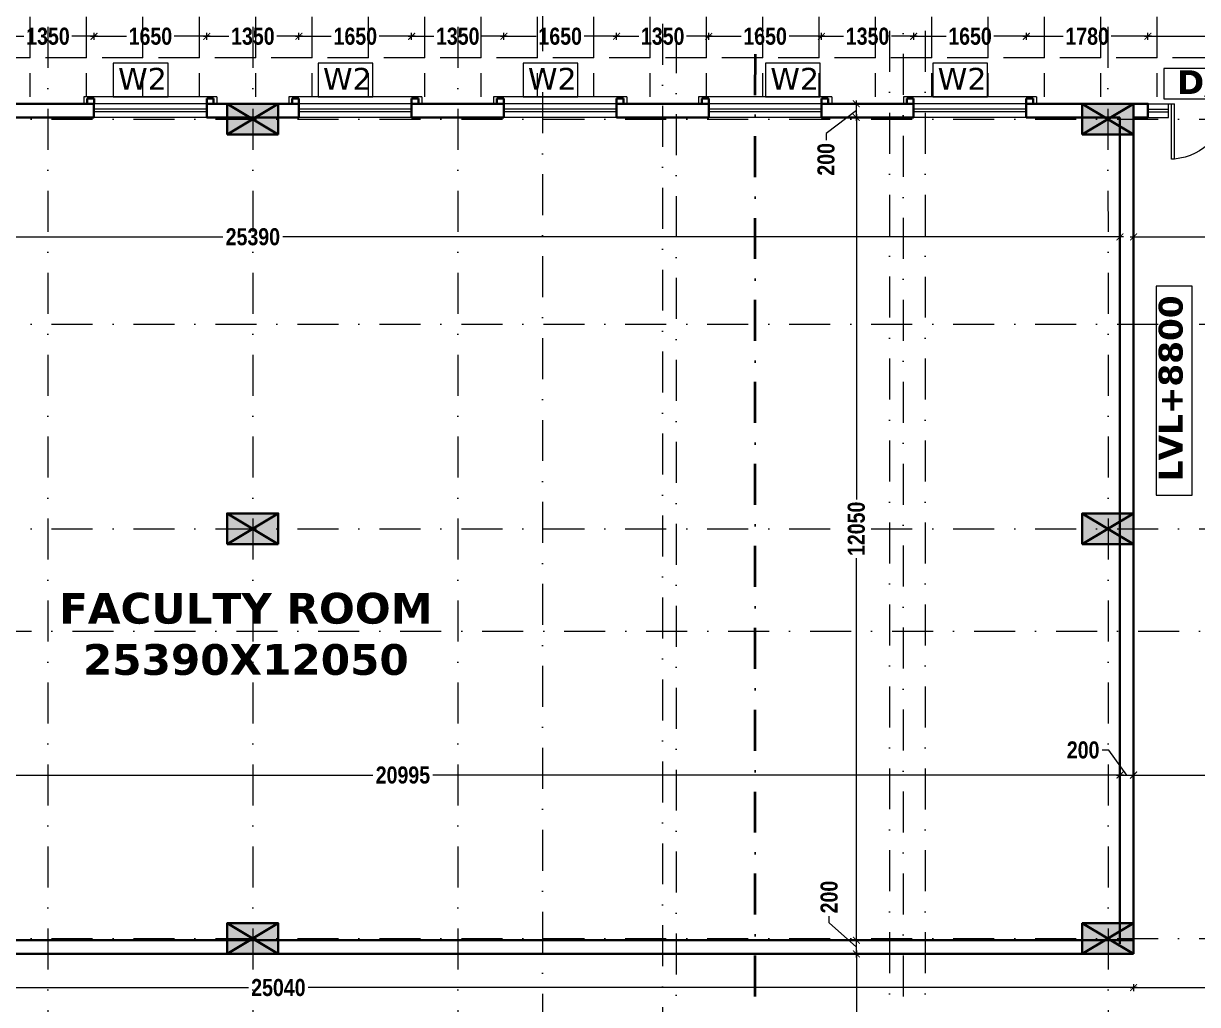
# Model space of a CAD drawing. Header units: millimetres. Extents: x -3092155 to 4513934, y -12317808 to 1850003.
# Drawn here: x -419781 to -402592, y -5524752 to -5510385 of the extents above; entities that cross this region are included whole.
import ezdxf

# ---------------------------------------------------------------- set-up
doc = ezdxf.new("R2010")
doc.units = ezdxf.units.MM
doc.header["$LTSCALE"] = 2
doc.header["$MEASUREMENT"] = 0
doc.header["$PDMODE"] = 34
doc.header["$PDSIZE"] = 500
for name, pattern in [('DASHDOT', [1, 0.5, -0.25, 0, -0.25]), ('DASHED2', [0.375, 0.25, -0.125]), ('HIDDEN', [0.375, 0.25, -0.125])]:
    doc.linetypes.add(name, pattern=pattern)
for name, color, linetype, lineweight in [('coloumn', 10, 'Continuous', 35), ('cornice', 12, 'Continuous', 25), ('D DIM', 250, 'Continuous', 9), ('DOOR', 27, 'Continuous', 5), ('DUCT', 37, 'Continuous', 35), ('DW2', 10, 'Continuous', 9), ('glass', 5, 'Continuous', 15), ('GRID', 251, 'DASHDOT', 5), ('HAT', 42, 'Continuous', 5), ('Layer1', 251, 'Continuous', 0), ('PROJ', 251, 'HIDDEN', 5), ('SILL', 74, 'Continuous', 9), ('TEXT', 7, 'Continuous', 13), ('W2', 162, 'Continuous', 5), ('WAll', 250, 'Continuous', 35)]:
    doc.layers.add(name, color=color, linetype=linetype, lineweight=lineweight)
doc.layers.add('DOT', color=7, linetype='DASHED2', lineweight=0, true_color=0x89067c)
doc.styles.add('INNER DIM', font='ARIALNB.TTF', dxfattribs={"height": 250})
doc.styles.add('style2', font='verdana.ttf')
doc.dimstyles.new('external final', dxfattribs={"dimscale": 0, "dimtxt": 250, "dimasz": 100, "dimexe": 50, "dimexo": 50, "dimgap": 50, "dimtad": 0, "dimdec": 0, "dimzin": 0, "dimdsep": 46, "dimtxsty": 'INNER DIM', "dimblk": 'ARCHTICK', "dimcen": 100, "dimdle": 50, "dimclrd": 256, "dimclre": 256, "dimclrt": 256, "dimadec": 0, "dimazin": 0, "dimtfac": 1, "dimtdec": 0, "dimtix": 1, "dimtmove": 1, "dimatfit": 3, "dimfxl": 50, "dimfxlon": 1, "dimtolj": 1, "dimtzin": 0, "dimlwd": -1, "dimlwe": -1, "dimarcsym": 1})

# ---------------------------------------------------------------- blocks, each defined once
blk = doc.blocks.new('1000 DOOR R')
at = {"layer": 'DOOR', "color": 252, "ltscale": 200}
for p, q in [((-900, -900), (0, -900)), ((-900, -900), (-900, -950)), ((-900, -950), (0, -950)), ((0, -1000), (0, -900))]:
    blk.add_line(p, q, dxfattribs=at)
blk.add_arc((96, -1003), 1001, 95.4612, 174.0988, dxfattribs=at)
blk = doc.blocks.new('A$C44E84F5B')
at = {"layer": 'SILL', "ltscale": 0.1, "extrusion": (0, 0, -1), "xscale": -0.8999999999990947, "yscale": 0.8999999999990947, "zscale": -0.900000000403865, "rotation": 180}
blk.add_blockref('1000 DOOR R', (0, 900), dxfattribs=at)
at = {"layer": 'SILL', "ltscale": 0.1, "extrusion": (0, 0, -1), "xscale": 0.8999999999990947, "yscale": 0.8999999999990947, "zscale": -0.900000000403865}
blk.add_blockref('1000 DOOR R', (0, 900), dxfattribs=at)
blk = doc.blocks.new('_ArchTick')
at = {"color": 0, "linetype": 'ByBlock', "const_width": 0.15}
blk.add_lwpolyline([(-0.5, -0.5), (0.5, 0.5)], dxfattribs=at)
blk = doc.blocks.new('*D168')
at = {"layer": 'D DIM', "ltscale": 100, "transparency": 16777216}
for p, q in [((-420148, -5510573), (-419774, -5510573)), ((-420098, -5510623), (-420098, -5510523)), ((-418698, -5510573), (-419073, -5510573)), ((-418748, -5510623), (-418748, -5510523))]:
    blk.add_line(p, q, dxfattribs=at)
at = {"layer": 'Defpoints', "color": 0, "lineweight": 50, "ltscale": 100, "transparency": 16777216}
for p in [(-418748, -5510573), (-420098, -5511561), (-418748, -5511561)]:
    blk.add_point(p, dxfattribs=at)
at = {"layer": 'D DIM', "ltscale": 100, "transparency": 16777216, "xscale": 100, "yscale": 100, "zscale": 100, "rotation": 180}
blk.add_blockref('_ArchTick', (-420098, -5510573), dxfattribs=at)
at = {"layer": 'D DIM', "ltscale": 100, "transparency": 16777216, "xscale": 100, "yscale": 100, "zscale": 100}
blk.add_blockref('_ArchTick', (-418748, -5510573), dxfattribs=at)
at = {"layer": 'D DIM', "ltscale": 100, "transparency": 16777216, "insert": (-419423, -5510573), "char_height": 250, "attachment_point": 5, "style": 'INNER DIM'}
blk.add_mtext('\\A1;1350', dxfattribs=at)
blk = doc.blocks.new('*D169')
at = {"layer": 'D DIM', "ltscale": 100, "transparency": 16777216}
for p, q in [((-418798, -5510573), (-418274, -5510573)), ((-418748, -5510623), (-418748, -5510523)), ((-417048, -5510573), (-417573, -5510573)), ((-417098, -5510623), (-417098, -5510523))]:
    blk.add_line(p, q, dxfattribs=at)
at = {"layer": 'Defpoints', "color": 0, "lineweight": 50, "ltscale": 100, "transparency": 16777216}
for p in [(-417098, -5510573), (-418748, -5511561), (-417098, -5511561)]:
    blk.add_point(p, dxfattribs=at)
at = {"layer": 'D DIM', "ltscale": 100, "transparency": 16777216, "xscale": 100, "yscale": 100, "zscale": 100, "rotation": 180}
blk.add_blockref('_ArchTick', (-418748, -5510573), dxfattribs=at)
at = {"layer": 'D DIM', "ltscale": 100, "transparency": 16777216, "xscale": 100, "yscale": 100, "zscale": 100}
blk.add_blockref('_ArchTick', (-417098, -5510573), dxfattribs=at)
at = {"layer": 'D DIM', "ltscale": 100, "transparency": 16777216, "insert": (-417923, -5510573), "char_height": 250, "attachment_point": 5, "style": 'INNER DIM'}
blk.add_mtext('\\A1;1650', dxfattribs=at)
blk = doc.blocks.new('*D170')
at = {"layer": 'D DIM', "ltscale": 100, "transparency": 16777216}
for p, q in [((-417148, -5510573), (-416774, -5510573)), ((-417098, -5510623), (-417098, -5510523)), ((-415698, -5510573), (-416073, -5510573)), ((-415748, -5510623), (-415748, -5510523))]:
    blk.add_line(p, q, dxfattribs=at)
at = {"layer": 'Defpoints', "color": 0, "lineweight": 50, "ltscale": 100, "transparency": 16777216}
for p in [(-415748, -5510573), (-417098, -5511561), (-415748, -5511561)]:
    blk.add_point(p, dxfattribs=at)
at = {"layer": 'D DIM', "ltscale": 100, "transparency": 16777216, "xscale": 100, "yscale": 100, "zscale": 100, "rotation": 180}
blk.add_blockref('_ArchTick', (-417098, -5510573), dxfattribs=at)
at = {"layer": 'D DIM', "ltscale": 100, "transparency": 16777216, "xscale": 100, "yscale": 100, "zscale": 100}
blk.add_blockref('_ArchTick', (-415748, -5510573), dxfattribs=at)
at = {"layer": 'D DIM', "ltscale": 100, "transparency": 16777216, "insert": (-416423, -5510573), "char_height": 250, "attachment_point": 5, "style": 'INNER DIM'}
blk.add_mtext('\\A1;1350', dxfattribs=at)
blk = doc.blocks.new('*D171')
at = {"layer": 'D DIM', "ltscale": 100, "transparency": 16777216}
for p, q in [((-415798, -5510573), (-415274, -5510573)), ((-415748, -5510623), (-415748, -5510523)), ((-414048, -5510573), (-414573, -5510573)), ((-414098, -5510623), (-414098, -5510523))]:
    blk.add_line(p, q, dxfattribs=at)
at = {"layer": 'Defpoints', "color": 0, "lineweight": 50, "ltscale": 100, "transparency": 16777216}
for p in [(-414098, -5510573), (-415748, -5511561), (-414098, -5511561)]:
    blk.add_point(p, dxfattribs=at)
at = {"layer": 'D DIM', "ltscale": 100, "transparency": 16777216, "xscale": 100, "yscale": 100, "zscale": 100, "rotation": 180}
blk.add_blockref('_ArchTick', (-415748, -5510573), dxfattribs=at)
at = {"layer": 'D DIM', "ltscale": 100, "transparency": 16777216, "xscale": 100, "yscale": 100, "zscale": 100}
blk.add_blockref('_ArchTick', (-414098, -5510573), dxfattribs=at)
at = {"layer": 'D DIM', "ltscale": 100, "transparency": 16777216, "insert": (-414923, -5510573), "char_height": 250, "attachment_point": 5, "style": 'INNER DIM'}
blk.add_mtext('\\A1;1650', dxfattribs=at)
blk = doc.blocks.new('*D172')
at = {"layer": 'D DIM', "ltscale": 100, "transparency": 16777216}
for p, q in [((-414148, -5510573), (-413774, -5510573)), ((-414098, -5510623), (-414098, -5510523)), ((-412698, -5510573), (-413073, -5510573)), ((-412748, -5510623), (-412748, -5510523))]:
    blk.add_line(p, q, dxfattribs=at)
at = {"layer": 'Defpoints', "color": 0, "lineweight": 50, "ltscale": 100, "transparency": 16777216}
for p in [(-412748, -5510573), (-414098, -5511561), (-412748, -5511561)]:
    blk.add_point(p, dxfattribs=at)
at = {"layer": 'D DIM', "ltscale": 100, "transparency": 16777216, "xscale": 100, "yscale": 100, "zscale": 100, "rotation": 180}
blk.add_blockref('_ArchTick', (-414098, -5510573), dxfattribs=at)
at = {"layer": 'D DIM', "ltscale": 100, "transparency": 16777216, "xscale": 100, "yscale": 100, "zscale": 100}
blk.add_blockref('_ArchTick', (-412748, -5510573), dxfattribs=at)
at = {"layer": 'D DIM', "ltscale": 100, "transparency": 16777216, "insert": (-413423, -5510573), "char_height": 250, "attachment_point": 5, "style": 'INNER DIM'}
blk.add_mtext('\\A1;1350', dxfattribs=at)
blk = doc.blocks.new('*D173')
at = {"layer": 'D DIM', "ltscale": 100, "transparency": 16777216}
for p, q in [((-412798, -5510573), (-412274, -5510573)), ((-412748, -5510623), (-412748, -5510523)), ((-411048, -5510573), (-411573, -5510573)), ((-411098, -5510623), (-411098, -5510523))]:
    blk.add_line(p, q, dxfattribs=at)
at = {"layer": 'Defpoints', "color": 0, "lineweight": 50, "ltscale": 100, "transparency": 16777216}
for p in [(-411098, -5510573), (-412748, -5511561), (-411098, -5511561)]:
    blk.add_point(p, dxfattribs=at)
at = {"layer": 'D DIM', "ltscale": 100, "transparency": 16777216, "xscale": 100, "yscale": 100, "zscale": 100, "rotation": 180}
blk.add_blockref('_ArchTick', (-412748, -5510573), dxfattribs=at)
at = {"layer": 'D DIM', "ltscale": 100, "transparency": 16777216, "xscale": 100, "yscale": 100, "zscale": 100}
blk.add_blockref('_ArchTick', (-411098, -5510573), dxfattribs=at)
at = {"layer": 'D DIM', "ltscale": 100, "transparency": 16777216, "insert": (-411923, -5510573), "char_height": 250, "attachment_point": 5, "style": 'INNER DIM'}
blk.add_mtext('\\A1;1650', dxfattribs=at)
blk = doc.blocks.new('*D174')
at = {"layer": 'D DIM', "ltscale": 100, "transparency": 16777216}
for p, q in [((-411148, -5510573), (-410774, -5510573)), ((-411098, -5510623), (-411098, -5510523)), ((-409698, -5510573), (-410073, -5510573)), ((-409748, -5510623), (-409748, -5510523))]:
    blk.add_line(p, q, dxfattribs=at)
at = {"layer": 'Defpoints', "color": 0, "lineweight": 50, "ltscale": 100, "transparency": 16777216}
for p in [(-409748, -5510573), (-411098, -5511561), (-409748, -5511561)]:
    blk.add_point(p, dxfattribs=at)
at = {"layer": 'D DIM', "ltscale": 100, "transparency": 16777216, "xscale": 100, "yscale": 100, "zscale": 100, "rotation": 180}
blk.add_blockref('_ArchTick', (-411098, -5510573), dxfattribs=at)
at = {"layer": 'D DIM', "ltscale": 100, "transparency": 16777216, "xscale": 100, "yscale": 100, "zscale": 100}
blk.add_blockref('_ArchTick', (-409748, -5510573), dxfattribs=at)
at = {"layer": 'D DIM', "ltscale": 100, "transparency": 16777216, "insert": (-410423, -5510573), "char_height": 250, "attachment_point": 5, "style": 'INNER DIM'}
blk.add_mtext('\\A1;1350', dxfattribs=at)
blk = doc.blocks.new('*D175')
at = {"layer": 'D DIM', "ltscale": 100, "transparency": 16777216}
for p, q in [((-409798, -5510573), (-409274, -5510573)), ((-409748, -5510623), (-409748, -5510523)), ((-408048, -5510573), (-408573, -5510573)), ((-408098, -5510623), (-408098, -5510523))]:
    blk.add_line(p, q, dxfattribs=at)
at = {"layer": 'Defpoints', "color": 0, "lineweight": 50, "ltscale": 100, "transparency": 16777216}
for p in [(-408098, -5510573), (-409748, -5511561), (-408098, -5511561)]:
    blk.add_point(p, dxfattribs=at)
at = {"layer": 'D DIM', "ltscale": 100, "transparency": 16777216, "xscale": 100, "yscale": 100, "zscale": 100, "rotation": 180}
blk.add_blockref('_ArchTick', (-409748, -5510573), dxfattribs=at)
at = {"layer": 'D DIM', "ltscale": 100, "transparency": 16777216, "xscale": 100, "yscale": 100, "zscale": 100}
blk.add_blockref('_ArchTick', (-408098, -5510573), dxfattribs=at)
at = {"layer": 'D DIM', "ltscale": 100, "transparency": 16777216, "insert": (-408923, -5510573), "char_height": 250, "attachment_point": 5, "style": 'INNER DIM'}
blk.add_mtext('\\A1;1650', dxfattribs=at)
blk = doc.blocks.new('*D176')
at = {"layer": 'D DIM', "ltscale": 100, "transparency": 16777216}
for p, q in [((-408148, -5510573), (-407774, -5510573)), ((-408098, -5510623), (-408098, -5510523)), ((-406698, -5510573), (-407073, -5510573)), ((-406748, -5510623), (-406748, -5510523))]:
    blk.add_line(p, q, dxfattribs=at)
at = {"layer": 'Defpoints', "color": 0, "lineweight": 50, "ltscale": 100, "transparency": 16777216}
for p in [(-406748, -5510573), (-408098, -5511561), (-406748, -5511561)]:
    blk.add_point(p, dxfattribs=at)
at = {"layer": 'D DIM', "ltscale": 100, "transparency": 16777216, "xscale": 100, "yscale": 100, "zscale": 100, "rotation": 180}
blk.add_blockref('_ArchTick', (-408098, -5510573), dxfattribs=at)
at = {"layer": 'D DIM', "ltscale": 100, "transparency": 16777216, "xscale": 100, "yscale": 100, "zscale": 100}
blk.add_blockref('_ArchTick', (-406748, -5510573), dxfattribs=at)
at = {"layer": 'D DIM', "ltscale": 100, "transparency": 16777216, "insert": (-407423, -5510573), "char_height": 250, "attachment_point": 5, "style": 'INNER DIM'}
blk.add_mtext('\\A1;1350', dxfattribs=at)
blk = doc.blocks.new('*D177')
at = {"layer": 'D DIM', "ltscale": 100, "transparency": 16777216}
for p, q in [((-406798, -5510573), (-406274, -5510573)), ((-406748, -5510623), (-406748, -5510523)), ((-405048, -5510573), (-405573, -5510573)), ((-405098, -5510623), (-405098, -5510523))]:
    blk.add_line(p, q, dxfattribs=at)
at = {"layer": 'Defpoints', "color": 0, "lineweight": 50, "ltscale": 100, "transparency": 16777216}
for p in [(-405098, -5510573), (-406748, -5511561), (-405098, -5511561)]:
    blk.add_point(p, dxfattribs=at)
at = {"layer": 'D DIM', "ltscale": 100, "transparency": 16777216, "xscale": 100, "yscale": 100, "zscale": 100, "rotation": 180}
blk.add_blockref('_ArchTick', (-406748, -5510573), dxfattribs=at)
at = {"layer": 'D DIM', "ltscale": 100, "transparency": 16777216, "xscale": 100, "yscale": 100, "zscale": 100}
blk.add_blockref('_ArchTick', (-405098, -5510573), dxfattribs=at)
at = {"layer": 'D DIM', "ltscale": 100, "transparency": 16777216, "insert": (-405923, -5510573), "char_height": 250, "attachment_point": 5, "style": 'INNER DIM'}
blk.add_mtext('\\A1;1650', dxfattribs=at)
blk = doc.blocks.new('*D178')
at = {"layer": 'D DIM', "ltscale": 100, "transparency": 16777216}
for p, q in [((-405148, -5510573), (-404559, -5510573)), ((-405098, -5510623), (-405098, -5510523)), ((-403268, -5510573), (-403858, -5510573)), ((-403318, -5510623), (-403318, -5510523))]:
    blk.add_line(p, q, dxfattribs=at)
at = {"layer": 'Defpoints', "color": 0, "lineweight": 50, "ltscale": 100, "transparency": 16777216}
for p in [(-403318, -5510573), (-405098, -5511561), (-403318, -5511561)]:
    blk.add_point(p, dxfattribs=at)
at = {"layer": 'D DIM', "ltscale": 100, "transparency": 16777216, "xscale": 100, "yscale": 100, "zscale": 100, "rotation": 180}
blk.add_blockref('_ArchTick', (-405098, -5510573), dxfattribs=at)
at = {"layer": 'D DIM', "ltscale": 100, "transparency": 16777216, "xscale": 100, "yscale": 100, "zscale": 100}
blk.add_blockref('_ArchTick', (-403318, -5510573), dxfattribs=at)
at = {"layer": 'D DIM', "ltscale": 100, "transparency": 16777216, "insert": (-404208, -5510573), "char_height": 250, "attachment_point": 5, "style": 'INNER DIM'}
blk.add_mtext('\\A1;1780', dxfattribs=at)
blk = doc.blocks.new('*D179')
at = {"layer": 'D DIM', "ltscale": 100, "transparency": 16777216}
for p, q in [((-403368, -5510573), (-402476, -5510573)), ((-403318, -5510623), (-403318, -5510523)), ((-400868, -5510573), (-401761, -5510573)), ((-400918, -5510623), (-400918, -5510523))]:
    blk.add_line(p, q, dxfattribs=at)
at = {"layer": 'Defpoints', "color": 0, "lineweight": 50, "ltscale": 100, "transparency": 16777216}
for p in [(-400918, -5510573), (-403318, -5511561), (-400918, -5511561)]:
    blk.add_point(p, dxfattribs=at)
at = {"layer": 'D DIM', "ltscale": 100, "transparency": 16777216, "xscale": 100, "yscale": 100, "zscale": 100, "rotation": 180}
blk.add_blockref('_ArchTick', (-403318, -5510573), dxfattribs=at)
at = {"layer": 'D DIM', "ltscale": 100, "transparency": 16777216, "xscale": 100, "yscale": 100, "zscale": 100}
blk.add_blockref('_ArchTick', (-400918, -5510573), dxfattribs=at)
at = {"layer": 'D DIM', "ltscale": 100, "transparency": 16777216, "insert": (-402118, -5510573), "char_height": 250, "attachment_point": 5, "style": 'INNER DIM'}
blk.add_mtext('\\A1;2400', dxfattribs=at)
blk = doc.blocks.new('*D340')
at = {"layer": 'D DIM', "ltscale": 100, "transparency": 16777216}
for p, q in [((-403578, -5524504), (-402476, -5524504)), ((-403528, -5524454), (-403528, -5524554)), ((-400658, -5524504), (-401761, -5524504)), ((-400708, -5524454), (-400708, -5524554))]:
    blk.add_line(p, q, dxfattribs=at)
at = {"layer": 'Defpoints', "color": 0, "lineweight": 50, "ltscale": 100, "transparency": 16777216}
for p in [(-403528, -5524011), (-400708, -5524186), (-403528, -5524504)]:
    blk.add_point(p, dxfattribs=at)
at = {"layer": 'D DIM', "ltscale": 100, "transparency": 16777216, "xscale": 100, "yscale": 100, "zscale": 100, "rotation": 180}
blk.add_blockref('_ArchTick', (-403528, -5524504), dxfattribs=at)
at = {"layer": 'D DIM', "ltscale": 100, "transparency": 16777216, "xscale": 100, "yscale": 100, "zscale": 100}
blk.add_blockref('_ArchTick', (-400708, -5524504), dxfattribs=at)
at = {"layer": 'D DIM', "ltscale": 100, "transparency": 16777216, "insert": (-402118, -5524504), "char_height": 250, "attachment_point": 5, "style": 'INNER DIM'}
blk.add_mtext('\\A1;2820', dxfattribs=at)
blk = doc.blocks.new('*D341')
at = {"layer": 'D DIM', "ltscale": 100, "transparency": 16777216}
for p, q in [((-428619, -5524504), (-416486, -5524504)), ((-428569, -5524454), (-428569, -5524554)), ((-403478, -5524504), (-415611, -5524504)), ((-403528, -5524454), (-403528, -5524554))]:
    blk.add_line(p, q, dxfattribs=at)
at = {"layer": 'Defpoints', "color": 0, "lineweight": 50, "ltscale": 100, "transparency": 16777216}
for p in [(-428569, -5524061), (-403528, -5524011), (-428569, -5524504)]:
    blk.add_point(p, dxfattribs=at)
at = {"layer": 'D DIM', "ltscale": 100, "transparency": 16777216, "xscale": 100, "yscale": 100, "zscale": 100, "rotation": 180}
blk.add_blockref('_ArchTick', (-428569, -5524504), dxfattribs=at)
at = {"layer": 'D DIM', "ltscale": 100, "transparency": 16777216, "xscale": 100, "yscale": 100, "zscale": 100}
blk.add_blockref('_ArchTick', (-403528, -5524504), dxfattribs=at)
at = {"layer": 'D DIM', "ltscale": 100, "transparency": 16777216, "insert": (-416049, -5524504), "char_height": 250, "attachment_point": 5, "style": 'INNER DIM'}
blk.add_mtext('\\A1;25040', dxfattribs=at)
blk = doc.blocks.new('*D359')
at = {"layer": 'D DIM', "ltscale": 100, "transparency": 16777216}
for p, q in [((-424774, -5521392), (-414666, -5521392)), ((-424724, -5521342), (-424724, -5521442)), ((-403678, -5521392), (-413786, -5521392)), ((-403728, -5521342), (-403728, -5521442))]:
    blk.add_line(p, q, dxfattribs=at)
at = {"layer": 'Defpoints', "color": 0, "lineweight": 50, "ltscale": 100, "transparency": 16777216}
for p in [(-403728, -5520490), (-424724, -5520577), (-403728, -5521392)]:
    blk.add_point(p, dxfattribs=at)
at = {"layer": 'D DIM', "ltscale": 100, "transparency": 16777216, "xscale": 100, "yscale": 100, "zscale": 100, "rotation": 180}
blk.add_blockref('_ArchTick', (-424724, -5521392), dxfattribs=at)
at = {"layer": 'D DIM', "ltscale": 100, "transparency": 16777216, "xscale": 100, "yscale": 100, "zscale": 100}
blk.add_blockref('_ArchTick', (-403728, -5521392), dxfattribs=at)
at = {"layer": 'D DIM', "ltscale": 100, "transparency": 16777216, "insert": (-414226, -5521392), "char_height": 250, "attachment_point": 5, "style": 'INNER DIM'}
blk.add_mtext('\\A1;20995', dxfattribs=at)
blk = doc.blocks.new('*D360')
at = {"layer": 'D DIM', "ltscale": 100, "transparency": 16777216}
for p, q in [((-403889, -5521025), (-403989, -5521025)), ((-403628, -5521392), (-403889, -5521025)), ((-403778, -5521392), (-403478, -5521392)), ((-403728, -5521342), (-403728, -5521442)), ((-403528, -5521342), (-403528, -5521442))]:
    blk.add_line(p, q, dxfattribs=at)
at = {"layer": 'Defpoints', "color": 0, "lineweight": 50, "ltscale": 100, "transparency": 16777216}
for p in [(-403728, -5520490), (-403528, -5520467), (-403528, -5521392)]:
    blk.add_point(p, dxfattribs=at)
at = {"layer": 'D DIM', "ltscale": 100, "transparency": 16777216, "xscale": 100, "yscale": 100, "zscale": 100, "rotation": 180}
blk.add_blockref('_ArchTick', (-403728, -5521392), dxfattribs=at)
at = {"layer": 'D DIM', "ltscale": 100, "transparency": 16777216, "xscale": 100, "yscale": 100, "zscale": 100}
blk.add_blockref('_ArchTick', (-403528, -5521392), dxfattribs=at)
at = {"layer": 'D DIM', "ltscale": 100, "transparency": 16777216, "insert": (-404267, -5521025), "char_height": 250, "attachment_point": 5, "style": 'INNER DIM'}
blk.add_mtext('\\A1;200', dxfattribs=at)
blk = doc.blocks.new('*D369')
at = {"layer": 'D DIM', "ltscale": 100, "transparency": 16777216}
for p, q in [((-429168, -5513510), (-416861, -5513510)), ((-429118, -5513460), (-429118, -5513560)), ((-403678, -5513510), (-415986, -5513510)), ((-403728, -5513460), (-403728, -5513560))]:
    blk.add_line(p, q, dxfattribs=at)
at = {"layer": 'Defpoints', "color": 0, "lineweight": 50, "ltscale": 100, "transparency": 16777216}
for p in [(-429118, -5512011), (-403728, -5512011), (-403728, -5513510)]:
    blk.add_point(p, dxfattribs=at)
at = {"layer": 'D DIM', "ltscale": 100, "transparency": 16777216, "xscale": 100, "yscale": 100, "zscale": 100, "rotation": 180}
blk.add_blockref('_ArchTick', (-429118, -5513510), dxfattribs=at)
at = {"layer": 'D DIM', "ltscale": 100, "transparency": 16777216, "xscale": 100, "yscale": 100, "zscale": 100}
blk.add_blockref('_ArchTick', (-403728, -5513510), dxfattribs=at)
at = {"layer": 'D DIM', "ltscale": 100, "transparency": 16777216, "insert": (-416423, -5513510), "char_height": 250, "attachment_point": 5, "style": 'INNER DIM'}
blk.add_mtext('\\A1;25390', dxfattribs=at)
blk = doc.blocks.new('*D378')
at = {"layer": 'D DIM', "ltscale": 100, "transparency": 16777216}
for p, q in [((-403578, -5513510), (-402476, -5513510)), ((-403528, -5513460), (-403528, -5513560)), ((-400658, -5513510), (-401760, -5513510)), ((-400708, -5513460), (-400708, -5513560))]:
    blk.add_line(p, q, dxfattribs=at)
at = {"layer": 'Defpoints', "color": 0, "lineweight": 50, "ltscale": 100, "transparency": 16777216}
for p in [(-403528, -5512011), (-400708, -5512011), (-403528, -5513510)]:
    blk.add_point(p, dxfattribs=at)
at = {"layer": 'D DIM', "ltscale": 100, "transparency": 16777216, "xscale": 100, "yscale": 100, "zscale": 100, "rotation": 180}
blk.add_blockref('_ArchTick', (-403528, -5513510), dxfattribs=at)
at = {"layer": 'D DIM', "ltscale": 100, "transparency": 16777216, "xscale": 100, "yscale": 100, "zscale": 100}
blk.add_blockref('_ArchTick', (-400708, -5513510), dxfattribs=at)
at = {"layer": 'D DIM', "ltscale": 100, "transparency": 16777216, "insert": (-402118, -5513510), "char_height": 250, "attachment_point": 5, "style": 'INNER DIM'}
blk.add_mtext('\\A1;2820', dxfattribs=at)
blk = doc.blocks.new('*D503')
at = {"layer": 'D DIM', "ltscale": 100, "transparency": 16777216}
for p, q in [((-407587, -5523961), (-407587, -5525053)), ((-407537, -5524011), (-407637, -5524011)), ((-407587, -5526861), (-407587, -5525769)), ((-407537, -5526811), (-407637, -5526811))]:
    blk.add_line(p, q, dxfattribs=at)
at = {"layer": 'Defpoints', "color": 0, "lineweight": 50, "ltscale": 100, "transparency": 16777216}
for p in [(-407587, -5524011), (-407155, -5524011), (-407278, -5526811)]:
    blk.add_point(p, dxfattribs=at)
at = {"layer": 'D DIM', "ltscale": 100, "transparency": 16777216, "xscale": 100, "yscale": 100, "zscale": 100}
for p, rotation in [((-407587, -5524011), 90), ((-407587, -5526811), 270)]:
    blk.add_blockref('_ArchTick', p, dxfattribs=dict(at, rotation=rotation))
at = {"layer": 'D DIM', "ltscale": 100, "transparency": 16777216, "insert": (-407587, -5525411), "char_height": 250, "attachment_point": 5, "rotation": 90, "style": 'INNER DIM'}
blk.add_mtext('\\A1;2800', dxfattribs=at)
blk = doc.blocks.new('*D504')
at = {"layer": 'D DIM', "ltscale": 100, "transparency": 16777216}
for p, q in [((-407985, -5523556), (-407985, -5523456)), ((-407587, -5523911), (-407985, -5523556)), ((-407537, -5523811), (-407637, -5523811)), ((-407587, -5524061), (-407587, -5523761)), ((-407537, -5524011), (-407637, -5524011))]:
    blk.add_line(p, q, dxfattribs=at)
at = {"layer": 'Defpoints', "color": 0, "lineweight": 50, "ltscale": 100, "transparency": 16777216}
for p in [(-407587, -5523811), (-407149, -5523811), (-407155, -5524011)]:
    blk.add_point(p, dxfattribs=at)
at = {"layer": 'D DIM', "ltscale": 100, "transparency": 16777216, "xscale": 100, "yscale": 100, "zscale": 100}
for p, rotation in [((-407587, -5523811), 90), ((-407587, -5524011), 270)]:
    blk.add_blockref('_ArchTick', p, dxfattribs=dict(at, rotation=rotation))
at = {"layer": 'D DIM', "ltscale": 100, "transparency": 16777216, "insert": (-407985, -5523178), "char_height": 250, "attachment_point": 5, "rotation": 90, "style": 'INNER DIM'}
blk.add_mtext('\\A1;200', dxfattribs=at)
blk = doc.blocks.new('*D505')
at = {"layer": 'D DIM', "ltscale": 100, "transparency": 16777216}
for p, q in [((-407537, -5511761), (-407637, -5511761)), ((-407587, -5511711), (-407587, -5517356)), ((-407587, -5523861), (-407587, -5518216)), ((-407537, -5523811), (-407637, -5523811))]:
    blk.add_line(p, q, dxfattribs=at)
at = {"layer": 'Defpoints', "color": 0, "lineweight": 50, "ltscale": 100, "transparency": 16777216}
for p in [(-407587, -5511761), (-406973, -5511761), (-407149, -5523811)]:
    blk.add_point(p, dxfattribs=at)
at = {"layer": 'D DIM', "ltscale": 100, "transparency": 16777216, "xscale": 100, "yscale": 100, "zscale": 100}
for p, rotation in [((-407587, -5511761), 90), ((-407587, -5523811), 270)]:
    blk.add_blockref('_ArchTick', p, dxfattribs=dict(at, rotation=rotation))
at = {"layer": 'D DIM', "ltscale": 100, "transparency": 16777216, "insert": (-407587, -5517786), "char_height": 250, "attachment_point": 5, "rotation": 90, "style": 'INNER DIM'}
blk.add_mtext('\\A1;12050', dxfattribs=at)
blk = doc.blocks.new('*D506')
at = {"layer": 'D DIM', "ltscale": 100, "transparency": 16777216}
for p, q in [((-407537, -5511561), (-407637, -5511561)), ((-407587, -5511811), (-407587, -5511511)), ((-407587, -5511661), (-408031, -5511996)), ((-407537, -5511761), (-407637, -5511761)), ((-408031, -5511996), (-408031, -5512096))]:
    blk.add_line(p, q, dxfattribs=at)
at = {"layer": 'Defpoints', "color": 0, "lineweight": 50, "ltscale": 100, "transparency": 16777216}
for p in [(-407587, -5511561), (-406979, -5511561), (-406973, -5511761)]:
    blk.add_point(p, dxfattribs=at)
at = {"layer": 'D DIM', "ltscale": 100, "transparency": 16777216, "xscale": 100, "yscale": 100, "zscale": 100}
for p, rotation in [((-407587, -5511561), 90), ((-407587, -5511761), 270)]:
    blk.add_blockref('_ArchTick', p, dxfattribs=dict(at, rotation=rotation))
at = {"layer": 'D DIM', "ltscale": 100, "transparency": 16777216, "insert": (-408031, -5512375), "char_height": 250, "attachment_point": 5, "rotation": 90, "style": 'INNER DIM'}
blk.add_mtext('\\A1;200', dxfattribs=at)
blk = doc.blocks.new('S.F')
at = {"layer": 'coloumn', "ltscale": 100}
for points in [[(69620, -5820206), (69620, -5819756), (68870, -5819756), (68870, -5820206)], [(82140, -5820206), (82140, -5819756), (81390, -5819756), (81390, -5820206)], [(69620, -5826206), (69620, -5825756), (68870, -5825756), (68870, -5826206)], [(82140, -5826206), (82140, -5825756), (81390, -5825756), (81390, -5826206)], [(69620, -5832206), (69620, -5831756), (68870, -5831756), (68870, -5832206)], [(82140, -5832206), (82140, -5831756), (81390, -5831756), (81390, -5832206)]]:
    blk.add_hatch(color=256, dxfattribs=at).paths.add_polyline_path(points)
for p, q in [((68870, -5820206), (68870, -5819756)), ((68870, -5819756), (69620, -5819756)), ((69620, -5819756), (69620, -5820206)), ((81390, -5820206), (81390, -5819756)), ((81390, -5819756), (82140, -5819756)), ((82140, -5819756), (82140, -5820206)), ((69620, -5820206), (68870, -5820206)), ((82140, -5820206), (81390, -5820206)), ((68870, -5826206), (68870, -5825756)), ((68870, -5825756), (69620, -5825756)), ((69620, -5825756), (69620, -5826206)), ((81390, -5826206), (81390, -5825756)), ((81390, -5825756), (82140, -5825756)), ((82140, -5825756), (82140, -5826206)), ((69620, -5826206), (68870, -5826206)), ((82140, -5826206), (81390, -5826206)), ((68870, -5832206), (68870, -5831756)), ((68870, -5831756), (69620, -5831756)), ((69620, -5831756), (69620, -5832206)), ((81390, -5832206), (81390, -5831756)), ((81390, -5831756), (82140, -5831756)), ((82140, -5831756), (82140, -5832206)), ((69620, -5832206), (68870, -5832206)), ((82140, -5832206), (81390, -5832206))]:
    blk.add_line(p, q, dxfattribs=at)
for points in [[(69620, -5820206), (68870, -5819756), (69620, -5819756), (68870, -5820206)], [(82140, -5820206), (81390, -5819756), (82140, -5819756), (81390, -5820206)], [(69620, -5826206), (68870, -5825756), (69620, -5825756), (68870, -5826206)], [(82140, -5826206), (81390, -5825756), (82140, -5825756), (81390, -5826206)], [(69620, -5832206), (68870, -5831756), (69620, -5831756), (68870, -5832206)], [(82140, -5832206), (81390, -5831756), (82140, -5831756), (81390, -5832206)]]:
    blk.add_lwpolyline(points, dxfattribs=at)
blk = doc.blocks.new('*D1052')
at = {"layer": 'D DIM', "ltscale": 100, "transparency": 16777216}
for p, q in [((-403579, -5521392), (-402442, -5521392)), ((-403529, -5521342), (-403529, -5521442)), ((-400584, -5521392), (-401721, -5521392)), ((-400634, -5521342), (-400634, -5521442))]:
    blk.add_line(p, q, dxfattribs=at)
at = {"layer": 'Defpoints', "color": 0, "lineweight": 50, "ltscale": 100, "transparency": 16777216}
for p in [(-403529, -5520411), (-400634, -5520583), (-403529, -5521392)]:
    blk.add_point(p, dxfattribs=at)
at = {"layer": 'D DIM', "ltscale": 100, "transparency": 16777216, "xscale": 100, "yscale": 100, "zscale": 100, "rotation": 180}
blk.add_blockref('_ArchTick', (-403529, -5521392), dxfattribs=at)
at = {"layer": 'D DIM', "ltscale": 100, "transparency": 16777216, "xscale": 100, "yscale": 100, "zscale": 100}
blk.add_blockref('_ArchTick', (-400634, -5521392), dxfattribs=at)
at = {"layer": 'D DIM', "ltscale": 100, "transparency": 16777216, "insert": (-402081, -5521392), "char_height": 250, "attachment_point": 5, "style": 'INNER DIM'}
blk.add_mtext('\\A1;2895', dxfattribs=at)
blk = doc.blocks.new('ujuj')
at = {"layer": 'DUCT', "ltscale": 100}
for p, q in [((-427849, -5813156), (-427849, -5813081)), ((-427849, -5813081), (-427749, -5813081)), ((-427749, -5813081), (-427749, -5813156)), ((-426099, -5813156), (-426099, -5813081)), ((-426099, -5813081), (-425999, -5813081)), ((-425999, -5813081), (-425999, -5813156))]:
    blk.add_line(p, q, dxfattribs=at)
at = {"layer": 'PROJ', "ltscale": 250}
blk.add_line((-426099, -5813156), (-427749, -5813156), dxfattribs=at)
at = {"layer": 'SILL', "ltscale": 100}
for p, q in [((-425949, -5813056), (-427899, -5813056)), ((-427899, -5813056), (-427899, -5813156)), ((-425949, -5813056), (-425949, -5813156)), ((-426099, -5813156), (-427749, -5813156))]:
    blk.add_line(p, q, dxfattribs=at)

msp = doc.modelspace()

# ---------------------------------------------------------------- hatches: boundary and pattern name
at = {"layer": 'HAT', "ltscale": 100}
h = msp.add_hatch(dxfattribs=at)
h.set_pattern_fill('ANGLE', color=256, scale=3000, style=0)
h.set_pattern_definition([(180, (-2287481.95, 738485.4), (0, 825), [600, -225]), (90, (-2287481.95, 738485.4), (825, 5e-14), [600, -225])])
h.paths.add_polyline_path([(-388059.3, -5505561.2), (-444789.3, -5505561.2), (-444789.3, -5511461.2), (-388059.3, -5511461.2)])

# ---------------------------------------------------------------- linework, layer by layer
at = {"layer": 'DOT', "ltscale": 400}
msp.add_line((-408999.3, -5511561.2), (-410199.1, -5511561.2), dxfattribs=at)
at = {"layer": 'DUCT', "ltscale": 100}
for points in [[(-420098.9, -5511561.2), (-418748.9, -5511561.2), (-418748.9, -5511761.2), (-420098.9, -5511761.2)], [(-417098.9, -5511561.2), (-415748.9, -5511561.2), (-415748.9, -5511761.2), (-417098.9, -5511761.2)], [(-414098.9, -5511561.2), (-412748.9, -5511561.2), (-412748.9, -5511761.2), (-414098.9, -5511761.2)], [(-411098.9, -5511561.2), (-409748.9, -5511561.2), (-409748.9, -5511761.2), (-411098.9, -5511761.2)], [(-408098.9, -5511561.2), (-406748.9, -5511561.2), (-406748.9, -5511761.2), (-408098.9, -5511761.2)]]:
    msp.add_lwpolyline(points, close=True, dxfattribs=at)
msp.add_lwpolyline([(-403729.3, -5511761.2), (-405098.9, -5511761.2), (-405098.9, -5511561.2), (-403318.9, -5511561.2), (-403318.9, -5511761.2), (-403529.3, -5511761.2)], dxfattribs=at)
at = {"layer": 'DW2', "ltscale": 100}
msp.add_lwpolyline([(-401264.5, -5511045.4), (-403085.1, -5511045.4), (-403085.1, -5511487.4), (-401264.5, -5511487.4)], close=True, dxfattribs=at)
at = {"layer": 'glass', "ltscale": 100}
for p, q in [((-417098.9, -5511641.2), (-418748.9, -5511641.2)), ((-417098.9, -5511681.2), (-418748.9, -5511681.2)), ((-414098.9, -5511641.2), (-415748.9, -5511641.2)), ((-414098.9, -5511681.2), (-415748.9, -5511681.2)), ((-411098.9, -5511641.2), (-412748.9, -5511641.2)), ((-411098.9, -5511681.2), (-412748.9, -5511681.2)), ((-408098.9, -5511641.2), (-409748.9, -5511641.2)), ((-408098.9, -5511681.2), (-409748.9, -5511681.2)), ((-405098.9, -5511641.2), (-406748.9, -5511641.2)), ((-405098.9, -5511681.2), (-406748.9, -5511681.2)), ((-403318.9, -5511641.2), (-403018.9, -5511641.2)), ((-403318.9, -5511681.2), (-403018.9, -5511681.2))]:
    msp.add_line(p, q, dxfattribs=at)
at = {"layer": 'GRID', "color": 5, "ltscale": 600}
for p, q in [((-406903.9, -5497630.3), (-406903.9, -5586432.3)), ((-412181.3, -5498190.6), (-412181.3, -5585871.9)), ((-407103.9, -5498491.3), (-407103.9, -5585573.6)), ((-406578.9, -5498491.5), (-406578.9, -5585571)), ((-410423.9, -5499589.4), (-410423.9, -5584428)), ((-419423.9, -5499634.4), (-419423.9, -5584428.2)), ((-416423.9, -5499634.4), (-416423.9, -5584428.2)), ((-413423.9, -5499634.4), (-413423.9, -5584428.2)), ((-403903.9, -5499634.4), (-403897.9, -5584322.1)), ((-410223.5, -5500911.1), (-410223.5, -5583106.3))]:
    msp.add_line(p, q, dxfattribs=at)
at = {"layer": 'GRID', "color": 6, "ltscale": 600}
for p, q in [((-460173.8, -5511786.2), (-367334.4, -5511786.2)), ((-460173.8, -5514786.2), (-367334.4, -5514786.2)), ((-460173.8, -5517786.2), (-367334.4, -5517786.2)), ((-461068.2, -5519286.2), (-366440.7, -5519286.2)), ((-460173.8, -5523786.2), (-367334.4, -5523786.2))]:
    msp.add_line(p, q, dxfattribs=at)
at = {"layer": 'Layer1', "ltscale": 100}
msp.add_lwpolyline([(-403197.4, -5514231), (-403197.4, -5517293.6), (-402670.3, -5517293.6), (-402670.3, -5514231)], close=True, dxfattribs=at)
at = {"layer": 'PROJ', "linetype": 'DASHDOT', "lineweight": 40, "ltscale": 600}
msp.add_line((-409087.3, -5579839.4), (-409064.4, -5504825.1), dxfattribs=at)
at = {"layer": 'SILL', "ltscale": 100}
for p, q in [((-417098.9, -5511561.2), (-418748.9, -5511561.2)), ((-414098.9, -5511561.2), (-415748.9, -5511561.2)), ((-411098.9, -5511561.2), (-412748.9, -5511561.2)), ((-408098.9, -5511561.2), (-409748.9, -5511561.2)), ((-405098.9, -5511561.2), (-406748.9, -5511561.2)), ((-403318.9, -5511561.2), (-403018.9, -5511561.2)), ((-403018.9, -5511761.2), (-403018.9, -5511561.2)), ((-417098.9, -5511761.2), (-418758.1, -5511761.2)), ((-414098.9, -5511761.2), (-415758.1, -5511761.2)), ((-411098.9, -5511761.2), (-412758.1, -5511761.2)), ((-408098.9, -5511761.2), (-409758.1, -5511761.2)), ((-405098.9, -5511761.2), (-406758.1, -5511761.2)), ((-403318.9, -5511761.2), (-403018.9, -5511761.2))]:
    msp.add_line(p, q, dxfattribs=at)
at = {"layer": 'W2', "lineweight": 15, "ltscale": 0.1}
for p, q in [((-417664.8, -5510964.9), (-418466.5, -5510964.9)), ((-418466.5, -5510964.9), (-418466.5, -5511458.9)), ((-417664.8, -5511458.9), (-417664.8, -5510964.9)), ((-414664.8, -5510964.9), (-415466.5, -5510964.9)), ((-415466.5, -5510964.9), (-415466.5, -5511458.9)), ((-414664.8, -5511458.9), (-414664.8, -5510964.9)), ((-411664.8, -5510964.9), (-412466.5, -5510964.9)), ((-412466.5, -5510964.9), (-412466.5, -5511458.9)), ((-411664.8, -5511458.9), (-411664.8, -5510964.9)), ((-408115.3, -5510964.9), (-408917, -5510964.9)), ((-408917, -5510964.9), (-408917, -5511458.9)), ((-408115.3, -5511458.9), (-408115.3, -5510964.9)), ((-405664.8, -5510964.9), (-406466.5, -5510964.9)), ((-406466.5, -5510964.9), (-406466.5, -5511458.9)), ((-405664.8, -5511458.9), (-405664.8, -5510964.9)), ((-418466.5, -5511458.9), (-417664.8, -5511458.9)), ((-415466.5, -5511458.9), (-414664.8, -5511458.9)), ((-412466.5, -5511458.9), (-411664.8, -5511458.9)), ((-408917, -5511458.9), (-408115.3, -5511458.9)), ((-406466.5, -5511458.9), (-405664.8, -5511458.9))]:
    msp.add_line(p, q, dxfattribs=at)
at = {"layer": 'WAll', "ltscale": 100}
for p, q in [((-403729.3, -5523861.2), (-403729.3, -5511761.2)), ((-403529.3, -5523861.2), (-403529.3, -5511761.2)), ((-423230.2, -5523811.2), (-403529.3, -5523811.2)), ((-423230.2, -5524011.2), (-403529.3, -5524011.2))]:
    msp.add_line(p, q, dxfattribs=at)

# ---------------------------------------------------------------- block references
at = {"layer": 'coloumn'}
msp.add_blockref('S.F', (-485670.2, 308195), dxfattribs=at)
at = {"layer": 'cornice', "color": 3, "lineweight": 50}
for p in [(9000.4, 301595), (12000.4, 301595), (15000.4, 301595), (18000.4, 301595), (21000.4, 301595)]:
    msp.add_blockref('ujuj', p, dxfattribs=at)
at = {"layer": 'DOOR', "ltscale": 100, "xscale": -1, "rotation": 90}
msp.add_blockref('A$C44E84F5B', (-401218.9, -5511561.2), dxfattribs=at)

# ---------------------------------------------------------------- texts
at = {"layer": 'DW2', "ltscale": 0.1, "insert": (-402174.8, -5511266.4), "char_height": 350, "width": 1820.545, "attachment_point": 5, "style": 'style2'}
msp.add_mtext('\\A1;\\pt3850;{\\fVerdana|b1|i0|c0|p34;D/W2}', dxfattribs=at)
at = {"layer": 'TEXT', "ltscale": 0.1, "insert": (-402982.5, -5515727.6), "char_height": 350, "attachment_point": 5, "rotation": 90, "style": 'style2'}
msp.add_mtext('\\pt3850;{\\fVerdana|b1|i0|c0|p34;LVL+8800}', dxfattribs=at)
at = {"layer": 'TEXT', "ltscale": 0.1, "insert": (-416525.7, -5519327.7), "char_height": 450, "attachment_point": 5, "style": 'style2'}
msp.add_mtext('\\pt4950;{\\fVerdana|b1|i0|c0|p34;FACULTY ROOM\\P25390X12050}', dxfattribs=at)
at = {"layer": 'W2', "style": 'style2'}
for p in [(-418396.6, -5511355.4), (-415396.6, -5511355.4), (-412396.6, -5511355.4), (-408847.1, -5511355.4), (-406396.6, -5511355.4)]:
    msp.add_text('W2', height=320, dxfattribs=at).set_placement(p)

# ---------------------------------------------------------------- dimensions: what is measured, and where the dimension line sits
at = {"layer": 'D DIM', "ltscale": 100}
for base, p1, p2, picture, middle in [((-418748.5, -5510572.8), (-420098.5, -5511561.2), (-418748.5, -5511561.2), '*D168', (-419423.5, -5510572.8)), ((-417098.5, -5510572.8), (-418748.5, -5511561.2), (-417098.5, -5511561.2), '*D169', (-417923.5, -5510572.8)), ((-415748.5, -5510572.8), (-417098.5, -5511561.2), (-415748.5, -5511561.2), '*D170', (-416423.5, -5510572.8)), ((-414098.5, -5510572.8), (-415748.5, -5511561.2), (-414098.5, -5511561.2), '*D171', (-414923.5, -5510572.8)), ((-412748.5, -5510572.8), (-414098.5, -5511561.2), (-412748.5, -5511561.2), '*D172', (-413423.5, -5510572.8)), ((-411098.5, -5510572.8), (-412748.5, -5511561.2), (-411098.5, -5511561.2), '*D173', (-411923.5, -5510572.8)), ((-409748.5, -5510572.8), (-411098.5, -5511561.2), (-409748.5, -5511561.2), '*D174', (-410423.5, -5510572.8)), ((-408098.5, -5510572.8), (-409748.5, -5511561.2), (-408098.5, -5511561.2), '*D175', (-408923.5, -5510572.8)), ((-406748.5, -5510572.8), (-408098.5, -5511561.2), (-406748.5, -5511561.2), '*D176', (-407423.5, -5510572.8)), ((-405098.5, -5510572.8), (-406748.5, -5511561.2), (-405098.5, -5511561.2), '*D177', (-405923.5, -5510572.8)), ((-403318.5, -5510572.8), (-405098.5, -5511561.2), (-403318.5, -5511561.2), '*D178', (-404208.5, -5510572.8)), ((-400918.5, -5510572.8), (-403318.5, -5511561.2), (-400918.5, -5511561.2), '*D179', (-402118.5, -5510572.8)), ((-403728.5, -5513510.3), (-429118.5, -5512011.2), (-403728.5, -5512011.2), '*D369', (-416423.5, -5513510.3)), ((-403728.5, -5521392.5), (-424723.9, -5520576.5), (-403728.5, -5520490), '*D359', (-414226.2, -5521392.5)), ((-428568.9, -5524503.7), (-403528.5, -5524011.2), (-428568.9, -5524061.2), '*D341', (-416048.7, -5524503.7)), ((-403528.5, -5524503.7), (-400708.5, -5524186.2), (-403528.5, -5524011.2), '*D340', (-402118.5, -5524503.7))]:
    dim = msp.add_linear_dim(base=base, p1=p1, p2=p2, dimstyle='external final', override={"dimscale": 1}, dxfattribs=at)
    dim.commit()
    dim.dimension.update_dxf_attribs({"geometry": picture, "text_midpoint": middle})
for base, p1, p2, picture, middle in [((-407586.7, -5511561.2), (-406972.8, -5511761.2), (-406978.9, -5511561.2), '*D506', (-408031.1, -5512146.2)), ((-407586.7, -5523811.2), (-407154.7, -5524011.2), (-407148.5, -5523811.2), '*D504', (-407984.9, -5523405.9))]:
    dim = msp.add_linear_dim(base=base, p1=p1, p2=p2, angle=90, dimstyle='external final', override={"dimscale": 1}, dxfattribs=at)
    dim.commit()
    dim.dimension.update_dxf_attribs({"geometry": picture, "text_midpoint": middle, "dimtype": 160})
for base, p1, p2, angle, picture, middle in [((-407586.7, -5511761.2), (-407148.5, -5523811.2), (-406972.8, -5511761.2), 90, '*D505', (-407586.7, -5517786.2)), ((-403528.1, -5513510.3), (-400707.7, -5512011.2), (-403528.1, -5512011.2), 180, '*D378', (-402117.9, -5513510.3)), ((-407586.7, -5524011.2), (-407278.5, -5526811.2), (-407154.7, -5524011.2), 90, '*D503', (-407586.7, -5525411.2))]:
    dim = msp.add_linear_dim(base=base, p1=p1, p2=p2, angle=angle, dimstyle='external final', override={"dimscale": 1}, dxfattribs=at)
    dim.commit()
    dim.dimension.update_dxf_attribs({"geometry": picture, "text_midpoint": middle})
dim = msp.add_linear_dim(base=(-403528.5, -5521392.5), p1=(-403728.5, -5520490), p2=(-403528.5, -5520466.6), dimstyle='external final', override={"dimscale": 1}, dxfattribs=at)
dim.commit()
dim.dimension.update_dxf_attribs({"geometry": '*D360', "text_midpoint": (-404039, -5521025.5), "dimtype": 160})
dim = msp.add_linear_dim(base=(-403529.4, -5521392.5), p1=(-400633.6, -5520583.4), p2=(-403529.4, -5520411.2), angle=180, text='2895', dimstyle='external final', override={"dimscale": 1}, dxfattribs=at)
dim.commit()
dim.dimension.update_dxf_attribs({"geometry": '*D1052', "text_midpoint": (-402081.5, -5521392.5)})

doc.saveas('drawing.dxf')
